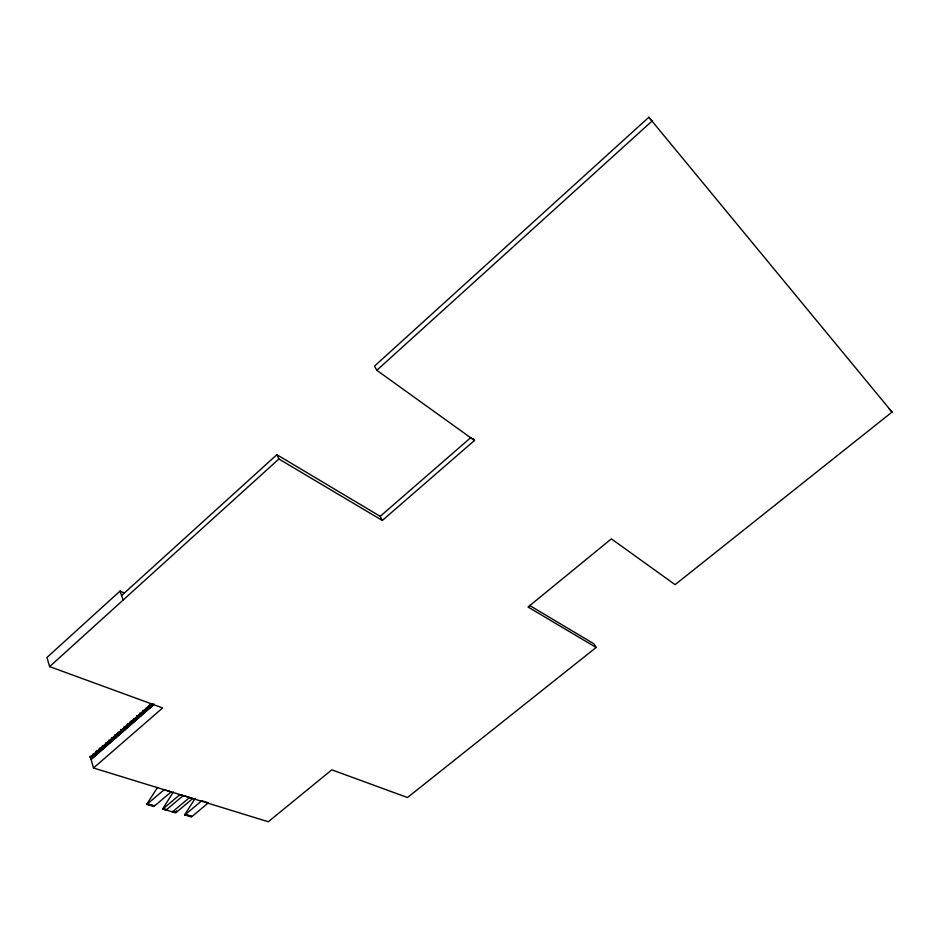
<?xml version="1.0" encoding="UTF-8"?>
<svg xmlns="http://www.w3.org/2000/svg" width="939" height="939" viewBox="0 0 939 939"><rect width="100%" height="100%" fill="white"/><g stroke="black" fill="none" stroke-linecap="round" stroke-linejoin="round"><path stroke-width="1.41" d="M150.346 707.419L149.501 704.966L150.111 707.619M142.928 710.307L143.784 713.135M137.704 718.429L136.789 716.011L137.622 718.675M140.862 715.682L140.028 713.229L140.686 715.905M124.922 729.568L124.171 726.809M118.678 735.014L118.114 732.35L118.913 734.803M108.607 740.648L109.499 743.183M112.457 740.437L111.694 737.667M99.569 748.36L100.062 751.235M529.596 605.444L593.988 643.861L596.136 647.464L407.491 797.528L331.796 769.839L268.284 821.742L93.501 767.996L90.308 756.611L91.06 759.088M121.272 729.403L121.8 732.291M128.056 726.845L127.469 723.91L128.291 726.633M130.357 721.293L131.425 723.899M130.697 721.575L131.249 724.133M133.584 718.816L134.559 721.164M133.796 718.863L134.711 721.211M136.906 715.776L137.47 718.628M143.303 710.565L144.219 713.006L143.186 710.823M146.367 707.536L147.177 710.177M150.31 707.701L149.348 705.048M90.367 756.411L91.118 759.334L153.714 704.731M93.219 754.029L94.135 756.4M96.212 751.071L97.198 753.982L96.353 751.282M102.457 745.977L103.384 748.336M102.445 745.766L103.536 748.383M109.347 743.136L108.595 740.249L109.581 742.937M115.028 734.885L115.802 737.526M127.598 724.262L127.434 723.899M163.128 808.514L162.682 808.902L166.062 810.087L166.438 809.488L163.057 808.291L173.292 792.058M172.307 811.719L176.027 812.305L172.307 811.719L172.764 811.343M106.483 745.636L105.626 743.007L106.318 745.859L105.649 743.723M124.253 726.997L124.594 727.032M139.911 713.335L140.627 715.882M123.971 592.802L120.028 591.077L46.95 657.488L49.626 666.608L162.635 707.947L93.501 767.996M121.577 595.549L276.852 454.699L380.213 516.344L382.326 520.452L474.465 440.485L473.279 438.478M376.821 370.306L652.124 120.99L648.837 117.258L374.473 366.14L376.821 370.306L474.465 440.485M49.626 666.608L278.883 458.995L382.326 520.452M102.621 745.707L103.36 748.606L102.633 745.871M115.943 737.573L115.004 735.061L115.567 737.725M94.193 756.423L93.607 754.052M96.459 751.576L97.21 753.724M93.395 754.498L90.144 756.834M93.63 754.299L96.388 751.787M96.705 751.611L99.475 749.099M102.867 746.235L105.731 743.747M105.966 743.535L108.748 741.012M109.053 740.836L111.847 738.312M112.152 738.136L114.945 735.601M118.138 732.913L115.262 735.425M121.26 730.202L118.373 732.713M124.605 727.279L127.422 724.732M130.627 722.021L127.657 724.521L128.432 726.68M134.007 719.086L136.906 716.551M140.287 713.593L143.209 711.058M146.601 708.1L149.524 705.541M151.707 703.64L149.759 705.342M90.883 757.573L91.623 756.306M91.869 756.623L93.489 755.308M94.135 754.745L95.426 753.301M95.602 753.148L96.564 752.62M97.034 752.209L97.773 750.942M98.02 751.259L99.475 750.085M100.121 749.522L100.931 748.5M105.825 744.768C99.393 750.613 106.271 743.136 104.37 745.719M104.851 745.085L105.309 744.592M106.295 744.134L107.21 742.925M107.292 743.172L108.924 741.845M109.394 741.434L110.473 740.495M112.492 738.735L113.232 737.678M114.159 736.974L114.699 736.505M117.082 734.415L118.244 733.723L115.685 736.27M118.995 732.749L120.098 732.103M119.453 732.256L121.354 731L118.795 733.547M122.011 730.436L123.244 728.957M124.957 727.866L126.037 726.927M127.422 725.718L126.448 726.258M128.291 724.556L130.744 722.819L128.162 725.389M131.214 722.408L132.047 721.375M134.535 719.509L135.099 718.605M136.026 717.901L137.012 717.349L134.43 719.92M137.775 716.375L138.585 715.976M138.502 715.952L139.641 714.438M143.397 712.102L140.65 714.403L141.472 713.147M143.996 710.846L144.888 710.483M144.817 710.459L146.026 709.18M149.454 706.504L146.954 708.898L147.705 707.619M148.479 706.633L149.184 706.421M150.123 705.928L151.731 704.109M90.966 757.82L93.56 755.555L92.902 755.097L93.489 755.519M99.147 749.756C100.837 749.815 96.107 754.111 97.163 751.388M98.607 750.437L98.196 751.094M101.036 748.324L102.738 747.244M107.692 742.514L107.469 743.019M108.408 741.669C110.074 741.657 105.403 746.059 106.424 743.312M110.133 740.167L110.685 740.214M110.79 739.815L110.391 740.472M111.764 739.052L109.476 741.681M116.53 734.803L117.187 734.228M123.96 728.324L123.502 728.828M125.697 726.586L126.342 726.657M125.955 726.892L126.542 726.07M127.082 725.378L127.692 725.8L125.04 728.112M128.831 723.863L129.547 724.169L129.594 723.1M133.878 720.307L131.296 722.654L131.413 721.598M132.81 720.612L132.141 721.187M133.35 720.131L132.892 720.636M138.244 715.647L138.69 715.788M139.817 714.497L140.087 714.579M142.059 712.537L141.578 712.959M144.547 710.154L145.193 710.213M113.901 737.103L113.419 737.514M112.574 738.981L114.793 736.317M152.893 703.827L150.205 706.175M154.172 704.074L91.118 759.334L90.39 756.916M380.213 516.344L470.979 437.445M157.552 787.41L147.13 803.608L154.266 805.908L146.742 804.218L147.2 803.831M146.813 804.441L164.196 789.722L171.203 791.87L153.89 806.507L146.742 804.218M154.653 805.298L154.266 805.908M162.752 809.113L179.995 794.582L192.788 798.514L175.652 812.904L162.682 808.902M166.062 810.087L183.281 795.591M172.389 811.942L189.561 797.528M195.159 798.455L185.006 814.23L191.779 816.414L185.077 814.453M184.701 815.04L201.779 800.756L208.423 802.798L191.403 817.012L184.631 814.817M648.837 117.258L892.05 412.057L675.094 584.645L611.371 538.857L528.035 607.017L596.136 647.464M99.546 748.301L99.71 748.618M93.266 754.099L93.9 756.599M127.504 724.239L128.256 726.915M100.273 751.294L99.393 748.723M130.568 721.645L131.19 724.11M94.029 755.144L96.564 752.843M100.297 751.024L99.557 748.618M99.78 748.923L102.562 746.411M100.191 749.768L102.727 747.467M106.248 745.848L105.943 743.301M122.035 732.091L121.025 729.521L122.176 732.138M121.495 730.002L124.3 727.455M121.917 730.835L124.136 728.171M130.861 721.821L133.69 719.262M137.141 716.34L139.97 713.781M137.575 717.173L140.169 714.825M143.444 710.846L146.284 708.276M143.878 711.68L146.472 709.321M889.127 408.7L892.05 412.057M118.114 732.35L119.053 734.85M276.852 454.699L278.883 458.995M120.028 591.077L123.126 600.044M148.374 707.032L147.893 707.454M176.708 810.897L176.027 812.305M142.869 711.926L142.329 712.408M135.768 718.03L135.286 718.452M116.424 734.991L115.884 735.46M111.588 739.204L111.048 739.674"/></g></svg>
